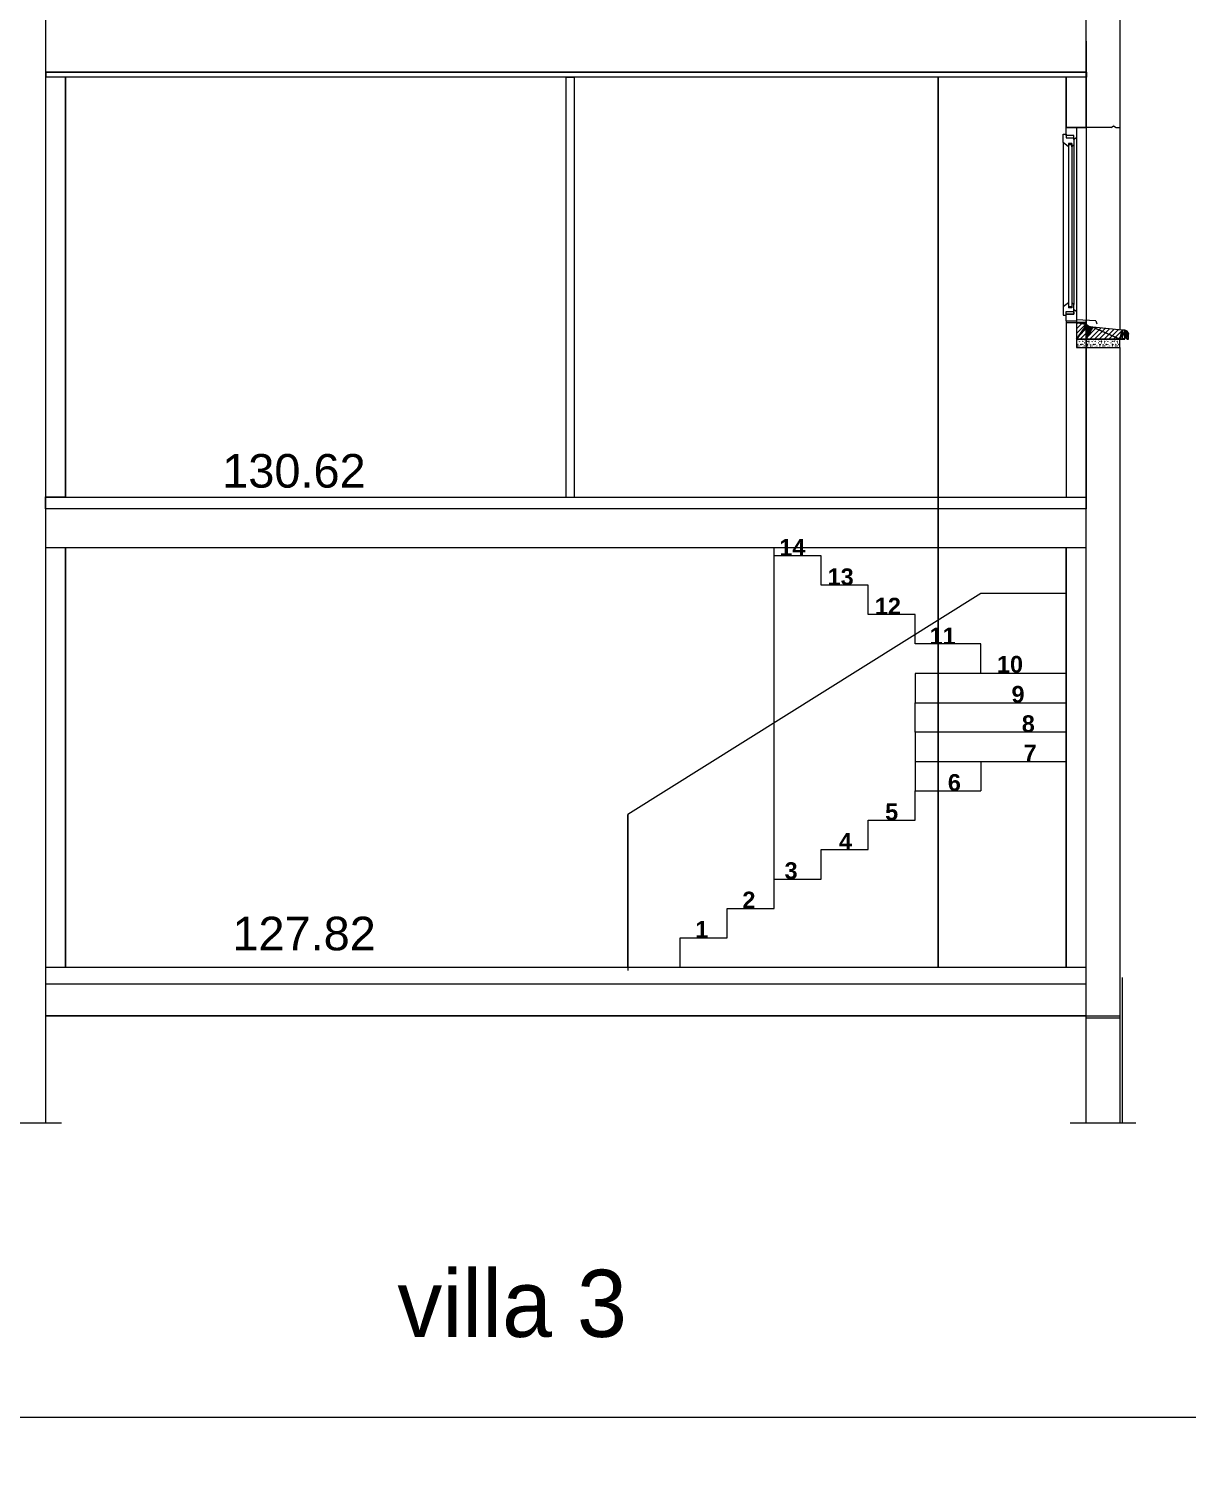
# Model space of a CAD drawing. Header units: metres. Extents: x -12536 to 12621, y -17191 to 9596.
# Drawn here: x -10565 to -9875, y 5282 to 6133 of the extents above; entities that cross this region are included whole.
import ezdxf
from ezdxf.enums import TextEntityAlignment as Align
from ezdxf.lldxf.tags import DXFTag

# ---------------------------------------------------------------- set-up
doc = ezdxf.new("R2010")
doc.units = ezdxf.units.M
doc.header["$MEASUREMENT"] = 0
doc.header["$PDMODE"] = 2
doc.header["$PDSIZE"] = 0.25
for name, color, linetype in [('Calque commun', 7, 'Continuous'), ('Cotations', 7, 'Continuous'), ('Textes', 7, 'Continuous')]:
    doc.layers.add(name, color=color, linetype=linetype)
doc.styles.add('Arial2', font='', dxfattribs={"height": 0.1})
doc.styles.add('Arial3', font='arial.ttf', dxfattribs={"height": 0.1})
doc.styles.add('Arial7', font='arial.ttf', dxfattribs={"height": 0.2})
doc.styles.add('Century Gothic4', font='GOTHIC.TTF', dxfattribs={"height": 0.4})
doc.styles.get('Arial2').set_extended_font_data('Arial', bold=True)
tags = doc.linetypes.add('HIDDEN', pattern=[0.375, 0.25, -0.125]).pattern_tags.tags
tags[6:7] = [DXFTag(74, 4), DXFTag(75, 0), DXFTag(340, '0'), DXFTag(46, 1.0), DXFTag(50, 0.0), DXFTag(44, 0.0), DXFTag(45, 0.0)]
tags[4:5] = [DXFTag(74, 4), DXFTag(75, 0), DXFTag(340, '0'), DXFTag(46, 1.0), DXFTag(50, 0.0), DXFTag(44, 0.0), DXFTag(45, 0.0)]
tags = doc.linetypes.add('HIDDENX2', pattern=[0.75, 0.5, -0.25]).pattern_tags.tags
tags[6:7] = [DXFTag(74, 4), DXFTag(75, 0), DXFTag(340, '0'), DXFTag(46, 1.0), DXFTag(50, 0.0), DXFTag(44, 0.0), DXFTag(45, 0.0)]
tags[4:5] = [DXFTag(74, 4), DXFTag(75, 0), DXFTag(340, '0'), DXFTag(46, 1.0), DXFTag(50, 0.0), DXFTag(44, 0.0), DXFTag(45, 0.0)]
doc.dimstyles.new('DIM18', dxfattribs={"dimtxt": 0.1, "dimasz": 0.025, "dimexe": 0.1, "dimexo": 0, "dimgap": 5e-05, "dimtad": 1, "dimzin": 1, "dimdsep": 46, "dimtxsty": 'Arial3', "dimblk": 'ORIGIN', "dimcen": 0.09, "dimdle": 0.1, "dimadec": 0, "dimazin": 0, "dimtfac": 1, "dimtdec": 4, "dimtix": 1, "dimtofl": 0, "dimtmove": 0, "dimatfit": 3, "dimfxl": 0.1, "dimfxlon": 1, "dimfrac": 2, "dimtolj": 1, "dimtzin": 0, "dimarcsym": 2})

# ---------------------------------------------------------------- blocks, each defined once
blk = doc.blocks.new('_ORIGIN')
at = {"color": 0, "linetype": 'ByBlock', "lineweight": -2}
blk.add_line((0, 0), (-1, 0), dxfattribs=at)
blk.add_circle((0, 0), 0.5, dxfattribs=at)
blk = doc.blocks.new('*D486')
at = {"layer": 'Cotations', "color": 0, "linetype": 'ByBlock', "lineweight": -2, "transparency": 16777216}
for p, q in [((-10023.37, 5959.17), (-10023.57, 5959.17)), ((-10023.47, 5854.2), (-10023.47, 5959.15)), ((-10023.37, 5854.17), (-10023.57, 5854.17))]:
    blk.add_line(p, q, dxfattribs=at)
at = {"layer": 'Defpoints', "color": 0, "linetype": 'Continuous', "transparency": 16777216}
for p in [(-10023.47, 5959.17), (-10009.49, 5959.17), (-10009.49, 5854.17)]:
    blk.add_point(p, dxfattribs=at)
at = {"layer": 'Cotations', "color": 0, "linetype": 'Continuous', "lineweight": -2, "transparency": 16777216, "xscale": 0.02500000037252903, "yscale": 0.02500000037252903, "zscale": 0.02500000037252903}
for p, rotation in [((-10023.47, 5959.17), 90), ((-10023.47, 5854.17), 270)]:
    blk.add_blockref('_ORIGIN', p, dxfattribs=dict(at, rotation=rotation))
at = {"layer": 'Cotations', "color": 7, "linetype": 'Continuous', "lineweight": 5, "transparency": 16777216, "insert": (-10023.47, 5906.67), "char_height": 0.1, "attachment_point": 8, "rotation": 90, "line_spacing_factor": 0.776067, "style": 'Arial3'}
blk.add_mtext('\\A1;105.00', dxfattribs=at)
blk = doc.blocks.new('*D487')
at = {"layer": 'Cotations', "color": 0, "linetype": 'ByBlock', "lineweight": -2, "transparency": 16777216}
for p, q in [((-10023.37, 6074.17), (-10023.57, 6074.17)), ((-10023.47, 5959.2), (-10023.47, 6074.15)), ((-10023.37, 5959.17), (-10023.57, 5959.17))]:
    blk.add_line(p, q, dxfattribs=at)
at = {"layer": 'Defpoints', "color": 0, "linetype": 'Continuous', "transparency": 16777216}
for p in [(-10023.47, 6074.17), (-10009.49, 6074.17), (-10009.49, 5959.17)]:
    blk.add_point(p, dxfattribs=at)
at = {"layer": 'Cotations', "color": 0, "linetype": 'Continuous', "lineweight": -2, "transparency": 16777216, "xscale": 0.02500000037252903, "yscale": 0.02500000037252903, "zscale": 0.02500000037252903}
for p, rotation in [((-10023.47, 6074.17), 90), ((-10023.47, 5959.17), 270)]:
    blk.add_blockref('_ORIGIN', p, dxfattribs=dict(at, rotation=rotation))
at = {"layer": 'Cotations', "color": 7, "linetype": 'Continuous', "lineweight": 5, "transparency": 16777216, "insert": (-10023.47, 6016.67), "char_height": 0.1, "attachment_point": 8, "rotation": 90, "line_spacing_factor": 0.776067, "style": 'Arial3'}
blk.add_mtext('\\A1;115.00', dxfattribs=at)
blk = doc.blocks.new('*D488')
at = {"layer": 'Cotations', "color": 0, "linetype": 'ByBlock', "lineweight": -2, "transparency": 16777216}
for p, q in [((-10023.37, 6104.17), (-10023.57, 6104.17)), ((-10023.47, 6074.2), (-10023.47, 6104.15)), ((-10023.37, 6074.17), (-10023.57, 6074.17))]:
    blk.add_line(p, q, dxfattribs=at)
at = {"layer": 'Defpoints', "color": 0, "linetype": 'Continuous', "transparency": 16777216}
for p in [(-10023.47, 6104.17), (-10009.49, 6104.17), (-10009.49, 6074.17)]:
    blk.add_point(p, dxfattribs=at)
at = {"layer": 'Cotations', "color": 0, "linetype": 'Continuous', "lineweight": -2, "transparency": 16777216, "xscale": 0.02500000037252903, "yscale": 0.02500000037252903, "zscale": 0.02500000037252903}
for p, rotation in [((-10023.47, 6104.17), 90), ((-10023.47, 6074.17), 270)]:
    blk.add_blockref('_ORIGIN', p, dxfattribs=dict(at, rotation=rotation))
at = {"layer": 'Cotations', "color": 7, "linetype": 'Continuous', "lineweight": 5, "transparency": 16777216, "insert": (-10023.47, 6089.17), "char_height": 0.1, "attachment_point": 8, "rotation": 90, "line_spacing_factor": 0.776067, "style": 'Arial3'}
blk.add_mtext('\\A1;30.00', dxfattribs=at)
blk = doc.blocks.new('*D489')
at = {"layer": 'Cotations', "color": 0, "linetype": 'ByBlock', "lineweight": -2, "transparency": 16777216}
for p, q in [((-10023.47, 5854.17), (-10023.57, 5854.17)), ((-10023.47, 5824.19), (-10023.47, 5854.15)), ((-10023.47, 5824.17), (-10023.57, 5824.17))]:
    blk.add_line(p, q, dxfattribs=at)
at = {"layer": 'Defpoints', "color": 0, "linetype": 'Continuous', "transparency": 16777216}
for p in [(-10023.47, 5854.17), (-10023.47, 5854.17), (-10023.47, 5824.17)]:
    blk.add_point(p, dxfattribs=at)
at = {"layer": 'Cotations', "color": 0, "linetype": 'Continuous', "lineweight": -2, "transparency": 16777216, "xscale": 0.02500000037252903, "yscale": 0.02500000037252903, "zscale": 0.02500000037252903}
for p, rotation in [((-10023.47, 5854.17), 90), ((-10023.47, 5824.17), 270)]:
    blk.add_blockref('_ORIGIN', p, dxfattribs=dict(at, rotation=rotation))
at = {"layer": 'Cotations', "color": 7, "linetype": 'Continuous', "lineweight": 5, "transparency": 16777216, "insert": (-10023.47, 5839.17), "char_height": 0.1, "attachment_point": 8, "rotation": 90, "line_spacing_factor": 0.776067, "style": 'Arial3'}
blk.add_mtext('\\A1;30.00', dxfattribs=at)
blk = doc.blocks.new('*D493')
at = {"layer": 'Cotations', "color": 0, "linetype": 'ByBlock', "lineweight": -2, "transparency": 16777216}
for p, q in [((-10023.47, 5824.17), (-10023.57, 5824.17)), ((-10023.47, 5574.19), (-10023.47, 5824.14)), ((-10023.47, 5574.17), (-10023.57, 5574.17))]:
    blk.add_line(p, q, dxfattribs=at)
at = {"layer": 'Defpoints', "color": 0, "linetype": 'Continuous', "transparency": 16777216}
for p in [(-10023.47, 5824.17), (-10023.47, 5824.17), (-10023.47, 5574.17)]:
    blk.add_point(p, dxfattribs=at)
at = {"layer": 'Cotations', "color": 0, "linetype": 'Continuous', "lineweight": -2, "transparency": 16777216, "xscale": 0.02500000037252903, "yscale": 0.02500000037252903, "zscale": 0.02500000037252903}
for p, rotation in [((-10023.47, 5824.17), 90), ((-10023.47, 5574.17), 270)]:
    blk.add_blockref('_ORIGIN', p, dxfattribs=dict(at, rotation=rotation))
at = {"layer": 'Cotations', "color": 7, "linetype": 'Continuous', "lineweight": 5, "transparency": 16777216, "insert": (-10023.47, 5699.17), "char_height": 0.1, "attachment_point": 8, "rotation": 90, "line_spacing_factor": 0.776067, "style": 'Arial3'}
blk.add_mtext('\\A1;250.00', dxfattribs=at)
blk = doc.blocks.new('hatch3')
at = {"layer": 'Calque commun', "color": 7, "linetype": 'Continuous', "lineweight": 5}
for p, q in [((25.7529, -32.6721), (25.7426, -32.6824)), ((25.7812, -32.6721), (25.7426, -32.7107)), ((25.8012, -32.6804), (25.7426, -32.739)), ((25.8156, -32.6943), (25.7426, -32.7673)), ((25.8372, -32.701), (25.766, -32.7721)), ((25.8633, -32.7032), (25.7943, -32.7721)), ((25.889, -32.7057), (25.8226, -32.7721)), ((25.9147, -32.7083), (25.8509, -32.7721)), ((25.9404, -32.7109), (25.8792, -32.7721)), ((25.9662, -32.7134), (25.9075, -32.7721)), ((25.9919, -32.716), (25.9357, -32.7721)), ((26.0176, -32.7185), (25.964, -32.7721)), ((26.0416, -32.7228), (25.9923, -32.7721)), ((26.0526, -32.7401), (26.0206, -32.7721)), ((26.0526, -32.7684), (26.0489, -32.7721))]:
    blk.add_line(p, q, dxfattribs=at)
at = {"layer": 'Calque commun', "color": 7, "linetype": 'Continuous', "lineweight": 20}
mesh = blk.add_polyface(dxfattribs=at)
corners = [(26.0401, -32.7656), (26.0412, -32.7666), (26.0526, -32.7392), (26.0526, -32.7721), (26.0426, -32.7692), (26.0428, -32.7706), (26.0161, -32.7721), (26.032, -32.7666), (26.0331, -32.7656), (26.0426, -32.7721), (25.8002, -32.6789), (25.7983, -32.6756), (25.7426, -32.6721), (26.0161, -32.7184), (26.0011, -32.7721), (26.0358, -32.7645), (26.0373, -32.7645), (25.8414, -32.701), (25.8377, -32.701), (25.8011, -32.7721), (26.0408, -32.7223), (26.0388, -32.7214), (26.0369, -32.7206), (26.0515, -32.7351), (26.0522, -32.7371), (25.8046, -32.685), (25.8023, -32.682), (26.0348, -32.72), (26.0327, -32.7196), (26.0306, -32.7193), (26.0421, -32.7678), (25.7426, -32.7721), (25.813, -32.6926), (25.81, -32.6903), (26.0443, -32.7247), (26.0426, -32.7234), (26.0473, -32.7277), (26.0486, -32.7294), (26.0497, -32.7312), (25.8161, -32.6946), (26.0344, -32.7649), (26.0388, -32.7649), (25.8229, -32.6979), (25.8195, -32.6964), (25.7968, -32.6721), (26.0311, -32.7678), (26.0459, -32.7262), (26.0304, -32.7706), (26.0306, -32.7692), (25.8339, -32.7007), (25.8072, -32.6877), (25.8302, -32.7001), (25.8265, -32.6991), (26.0306, -32.7721), (26.0507, -32.7331)]
mesh.append_faces([[corners[k] for k in face] for face in [(34, 36, 46), (38, 23, 54)]], dxfattribs={"vtx0": -1, "color": 7})
mesh.append_faces([[corners[k] for k in face] for face in [(6, 13, 14), (23, 15, 24), (31, 25, 12), (36, 15, 37), (19, 50, 31), (27, 40, 22), (20, 40, 35)]], dxfattribs={"vtx0": -1, "vtx1": -1, "color": 7})
mesh.append_faces([[corners[k] for k in face] for face in [(38, 15, 23), (34, 15, 36), (6, 8, 13), (27, 29, 40), (20, 22, 40)]], dxfattribs={"vtx0": -1, "vtx1": -1, "vtx2": -1, "color": 7})
mesh.append_faces([[corners[k] for k in face] for face in [(3, 4, 5), (6, 7, 8), (2, 15, 16), (3, 30, 4), (3, 1, 30), (35, 40, 15), (6, 45, 7), (6, 48, 45), (31, 50, 25), (19, 51, 52), (14, 13, 17)]], dxfattribs={"vtx0": -1, "vtx2": -1, "color": 7})
mesh.append_faces([[corners[k] for k in face] for face in [(53, 47, 6)]], dxfattribs={"vtx1": -1, "color": 7})
mesh.append_faces([[corners[k] for k in face] for face in [(0, 1, 2), (10, 11, 12), (17, 18, 19), (25, 26, 12), (32, 33, 19), (34, 35, 15), (39, 32, 19), (41, 0, 2), (26, 10, 12), (16, 41, 2), (42, 43, 19), (2, 24, 15), (43, 39, 19), (47, 48, 6), (18, 49, 19), (3, 2, 1), (49, 51, 19), (19, 14, 17), (38, 37, 15), (52, 42, 19), (29, 13, 8), (8, 40, 29), (33, 50, 19)]], dxfattribs={"vtx1": -1, "vtx2": -1, "color": 7})
mesh.append_faces([[corners[k] for k in face] for face in [(5, 9, 3), (20, 21, 22), (27, 28, 29), (11, 44, 12)]], dxfattribs={"vtx2": -1, "color": 7})
blk = doc.blocks.new('Block58384')
at = {"layer": 'Calque commun', "color": 7, "linetype": 'Continuous', "lineweight": 5}
for p, q in [((25.7435, -32.783), (25.7426, -32.783)), ((25.7426, -32.7862), (25.7435, -32.7862)), ((25.7432, -32.794), (25.7426, -32.7934)), ((25.7426, -32.7946), (25.7432, -32.794)), ((25.7445, -32.7846), (25.7435, -32.783)), ((25.7435, -32.7862), (25.7445, -32.7846)), ((25.7501, -32.8127), (25.751, -32.8111)), ((25.751, -32.8144), (25.7501, -32.8127)), ((25.751, -32.8111), (25.7529, -32.8111)), ((25.7529, -32.8144), (25.751, -32.8144)), ((25.7514, -32.7752), (25.752, -32.7746)), ((25.752, -32.7759), (25.7514, -32.7752)), ((25.7514, -32.8034), (25.752, -32.8027)), ((25.752, -32.804), (25.7514, -32.8034)), ((25.752, -32.7746), (25.7526, -32.7752)), ((25.7526, -32.7752), (25.752, -32.7759)), ((25.752, -32.8027), (25.7526, -32.8034)), ((25.7526, -32.8034), (25.752, -32.804)), ((25.7529, -32.8111), (25.7539, -32.8127)), ((25.7539, -32.8127), (25.7529, -32.8144)), ((25.7607, -32.7846), (25.7614, -32.784)), ((25.7614, -32.7852), (25.7607, -32.7846)), ((25.7607, -32.794), (25.7614, -32.7934)), ((25.7614, -32.7946), (25.7607, -32.794)), ((25.7607, -32.8127), (25.7614, -32.8121)), ((25.7614, -32.8134), (25.7607, -32.8127)), ((25.7607, -32.8221), (25.7614, -32.8215)), ((25.7614, -32.784), (25.762, -32.7846)), ((25.762, -32.7846), (25.7614, -32.7852)), ((25.7614, -32.7934), (25.762, -32.794)), ((25.762, -32.794), (25.7614, -32.7946)), ((25.7614, -32.8121), (25.762, -32.8127)), ((25.762, -32.8127), (25.7614, -32.8134)), ((25.7614, -32.8215), (25.762, -32.8221)), ((25.7689, -32.8034), (25.7698, -32.8018)), ((25.7698, -32.805), (25.7689, -32.8034)), ((25.7698, -32.8018), (25.7717, -32.8018)), ((25.7717, -32.805), (25.7698, -32.805)), ((25.7701, -32.7752), (25.7707, -32.7746)), ((25.7707, -32.7759), (25.7701, -32.7752)), ((25.7707, -32.7746), (25.7714, -32.7752)), ((25.7714, -32.7752), (25.7707, -32.7759)), ((25.7717, -32.8018), (25.7726, -32.8034)), ((25.7726, -32.8034), (25.7717, -32.805)), ((25.7782, -32.8221), (25.7792, -32.8205)), ((25.7792, -32.8205), (25.781, -32.8205)), ((25.7795, -32.7846), (25.7801, -32.784)), ((25.7801, -32.7852), (25.7795, -32.7846)), ((25.7795, -32.8034), (25.7801, -32.8027)), ((25.7801, -32.804), (25.7795, -32.8034)), ((25.7801, -32.784), (25.7807, -32.7846)), ((25.7807, -32.7846), (25.7801, -32.7852)), ((25.7801, -32.8027), (25.7807, -32.8034)), ((25.7807, -32.8034), (25.7801, -32.804)), ((25.781, -32.8205), (25.782, -32.8221)), ((25.7888, -32.7752), (25.7895, -32.7746)), ((25.7895, -32.7759), (25.7888, -32.7752)), ((25.7888, -32.794), (25.7895, -32.7934)), ((25.7895, -32.7946), (25.7888, -32.794)), ((25.7888, -32.8127), (25.7895, -32.8121)), ((25.7895, -32.8134), (25.7888, -32.8127)), ((25.7895, -32.7746), (25.7901, -32.7752)), ((25.7901, -32.7752), (25.7895, -32.7759)), ((25.7895, -32.7934), (25.7901, -32.794)), ((25.7901, -32.794), (25.7895, -32.7946)), ((25.7895, -32.8121), (25.7901, -32.8127)), ((25.7901, -32.8127), (25.7895, -32.8134)), ((25.797, -32.7752), (25.7979, -32.7736)), ((25.7979, -32.7769), (25.797, -32.7752)), ((25.7979, -32.7736), (25.7998, -32.7736)), ((25.7998, -32.7769), (25.7979, -32.7769)), ((25.7982, -32.794), (25.7989, -32.7934)), ((25.7989, -32.7946), (25.7982, -32.794)), ((25.7989, -32.7934), (25.7995, -32.794)), ((25.7995, -32.794), (25.7989, -32.7946)), ((25.7998, -32.7736), (25.8007, -32.7752)), ((25.8007, -32.7752), (25.7998, -32.7769)), ((25.8064, -32.8034), (25.8073, -32.8018)), ((25.8073, -32.805), (25.8064, -32.8034)), ((25.8073, -32.8018), (25.8092, -32.8018)), ((25.8092, -32.805), (25.8073, -32.805)), ((25.8076, -32.7846), (25.8082, -32.784)), ((25.8082, -32.7852), (25.8076, -32.7846)), ((25.8076, -32.8127), (25.8082, -32.8121)), ((25.8082, -32.8134), (25.8076, -32.8127)), ((25.8082, -32.784), (25.8089, -32.7846)), ((25.8089, -32.7846), (25.8082, -32.7852)), ((25.8082, -32.8121), (25.8089, -32.8127)), ((25.8089, -32.8127), (25.8082, -32.8134)), ((25.8092, -32.8018), (25.8101, -32.8034)), ((25.8101, -32.8034), (25.8092, -32.805)), ((25.8157, -32.7846), (25.8167, -32.783)), ((25.8167, -32.7862), (25.8157, -32.7846)), ((25.8167, -32.783), (25.8176, -32.783)), ((25.8176, -32.7862), (25.8167, -32.7862)), ((25.817, -32.794), (25.8176, -32.7934)), ((25.8176, -32.7946), (25.817, -32.794)), ((25.8185, -32.783), (25.8176, -32.783)), ((25.8176, -32.7862), (25.8185, -32.7862)), ((25.8182, -32.794), (25.8176, -32.7934)), ((25.8176, -32.7946), (25.8182, -32.794)), ((25.8195, -32.7846), (25.8185, -32.783)), ((25.8185, -32.7862), (25.8195, -32.7846)), ((25.8251, -32.8127), (25.826, -32.8111)), ((25.826, -32.8144), (25.8251, -32.8127)), ((25.826, -32.8111), (25.8279, -32.8111)), ((25.8279, -32.8144), (25.826, -32.8144)), ((25.8264, -32.7752), (25.827, -32.7746)), ((25.827, -32.7759), (25.8264, -32.7752)), ((25.8264, -32.8034), (25.827, -32.8027)), ((25.827, -32.804), (25.8264, -32.8034)), ((25.827, -32.7746), (25.8276, -32.7752)), ((25.8276, -32.7752), (25.827, -32.7759)), ((25.827, -32.8027), (25.8276, -32.8034)), ((25.8276, -32.8034), (25.827, -32.804)), ((25.8279, -32.8111), (25.8289, -32.8127)), ((25.8289, -32.8127), (25.8279, -32.8144)), ((25.8357, -32.7846), (25.8363, -32.784)), ((25.8363, -32.7852), (25.8357, -32.7846)), ((25.8357, -32.794), (25.8363, -32.7934)), ((25.8363, -32.7946), (25.8357, -32.794)), ((25.8357, -32.8127), (25.8363, -32.8121)), ((25.8363, -32.8134), (25.8357, -32.8127)), ((25.8357, -32.8221), (25.8363, -32.8215)), ((25.8363, -32.784), (25.837, -32.7846)), ((25.837, -32.7846), (25.8363, -32.7852)), ((25.8363, -32.7934), (25.837, -32.794)), ((25.837, -32.794), (25.8363, -32.7946)), ((25.8363, -32.8121), (25.837, -32.8127)), ((25.837, -32.8127), (25.8363, -32.8134)), ((25.8363, -32.8215), (25.837, -32.8221)), ((25.8439, -32.8034), (25.8448, -32.8018)), ((25.8448, -32.805), (25.8439, -32.8034)), ((25.8448, -32.8018), (25.8467, -32.8018)), ((25.8467, -32.805), (25.8448, -32.805)), ((25.8451, -32.7752), (25.8457, -32.7746)), ((25.8457, -32.7759), (25.8451, -32.7752)), ((25.8457, -32.7746), (25.8464, -32.7752)), ((25.8464, -32.7752), (25.8457, -32.7759)), ((25.8467, -32.8018), (25.8476, -32.8034)), ((25.8476, -32.8034), (25.8467, -32.805)), ((25.8532, -32.8221), (25.8542, -32.8205)), ((25.8542, -32.8205), (25.856, -32.8205)), ((25.8545, -32.7846), (25.8551, -32.784)), ((25.8551, -32.7852), (25.8545, -32.7846)), ((25.8545, -32.8034), (25.8551, -32.8027)), ((25.8551, -32.804), (25.8545, -32.8034)), ((25.8551, -32.784), (25.8557, -32.7846)), ((25.8557, -32.7846), (25.8551, -32.7852)), ((25.8551, -32.8027), (25.8557, -32.8034)), ((25.8557, -32.8034), (25.8551, -32.804)), ((25.856, -32.8205), (25.857, -32.8221)), ((25.8639, -32.7752), (25.8645, -32.7746)), ((25.8645, -32.7759), (25.8639, -32.7752)), ((25.8639, -32.794), (25.8645, -32.7934)), ((25.8645, -32.7946), (25.8639, -32.794)), ((25.8639, -32.8127), (25.8645, -32.8121)), ((25.8645, -32.8134), (25.8639, -32.8127)), ((25.8645, -32.7746), (25.8651, -32.7752)), ((25.8651, -32.7752), (25.8645, -32.7759)), ((25.8645, -32.7934), (25.8651, -32.794)), ((25.8651, -32.794), (25.8645, -32.7946)), ((25.8645, -32.8121), (25.8651, -32.8127)), ((25.8651, -32.8127), (25.8645, -32.8134)), ((25.872, -32.7752), (25.8729, -32.7736)), ((25.8729, -32.7769), (25.872, -32.7752)), ((25.8729, -32.7736), (25.8748, -32.7736)), ((25.8748, -32.7769), (25.8729, -32.7769)), ((25.8732, -32.794), (25.8739, -32.7934)), ((25.8739, -32.7946), (25.8732, -32.794)), ((25.8739, -32.7934), (25.8745, -32.794)), ((25.8745, -32.794), (25.8739, -32.7946)), ((25.8748, -32.7736), (25.8757, -32.7752)), ((25.8757, -32.7752), (25.8748, -32.7769)), ((25.8813, -32.8034), (25.8823, -32.8018)), ((25.8823, -32.805), (25.8813, -32.8034)), ((25.8823, -32.8018), (25.8842, -32.8018)), ((25.8842, -32.805), (25.8823, -32.805)), ((25.8826, -32.7846), (25.8832, -32.784)), ((25.8832, -32.7852), (25.8826, -32.7846)), ((25.8826, -32.8127), (25.8832, -32.8121)), ((25.8832, -32.8134), (25.8826, -32.8127)), ((25.8832, -32.784), (25.8839, -32.7846)), ((25.8839, -32.7846), (25.8832, -32.7852)), ((25.8832, -32.8121), (25.8839, -32.8127)), ((25.8839, -32.8127), (25.8832, -32.8134)), ((25.8842, -32.8018), (25.8851, -32.8034)), ((25.8851, -32.8034), (25.8842, -32.805)), ((25.8907, -32.7846), (25.8917, -32.783)), ((25.8917, -32.7862), (25.8907, -32.7846)), ((25.8917, -32.783), (25.8926, -32.783)), ((25.8926, -32.7862), (25.8917, -32.7862)), ((25.892, -32.794), (25.8926, -32.7934)), ((25.8926, -32.7946), (25.892, -32.794)), ((25.8935, -32.783), (25.8926, -32.783)), ((25.8926, -32.7862), (25.8935, -32.7862)), ((25.8932, -32.794), (25.8926, -32.7934)), ((25.8926, -32.7946), (25.8932, -32.794)), ((25.8945, -32.7846), (25.8935, -32.783)), ((25.8935, -32.7862), (25.8945, -32.7846)), ((25.9001, -32.8127), (25.901, -32.8111)), ((25.901, -32.8144), (25.9001, -32.8127)), ((25.901, -32.8111), (25.9029, -32.8111)), ((25.9029, -32.8144), (25.901, -32.8144)), ((25.9014, -32.7752), (25.902, -32.7746)), ((25.902, -32.7759), (25.9014, -32.7752)), ((25.9014, -32.8034), (25.902, -32.8027)), ((25.902, -32.804), (25.9014, -32.8034)), ((25.902, -32.7746), (25.9026, -32.7752)), ((25.9026, -32.7752), (25.902, -32.7759)), ((25.902, -32.8027), (25.9026, -32.8034)), ((25.9026, -32.8034), (25.902, -32.804)), ((25.9029, -32.8111), (25.9039, -32.8127)), ((25.9039, -32.8127), (25.9029, -32.8144)), ((25.9107, -32.7846), (25.9114, -32.784)), ((25.9114, -32.7852), (25.9107, -32.7846)), ((25.9107, -32.794), (25.9114, -32.7934)), ((25.9114, -32.7946), (25.9107, -32.794)), ((25.9107, -32.8127), (25.9114, -32.8121)), ((25.9114, -32.8134), (25.9107, -32.8127)), ((25.9107, -32.8221), (25.9114, -32.8215)), ((25.9114, -32.784), (25.912, -32.7846)), ((25.912, -32.7846), (25.9114, -32.7852)), ((25.9114, -32.7934), (25.912, -32.794)), ((25.912, -32.794), (25.9114, -32.7946)), ((25.9114, -32.8121), (25.912, -32.8127)), ((25.912, -32.8127), (25.9114, -32.8134)), ((25.9114, -32.8215), (25.912, -32.8221)), ((25.9189, -32.8034), (25.9198, -32.8018)), ((25.9198, -32.805), (25.9189, -32.8034)), ((25.9198, -32.8018), (25.9217, -32.8018)), ((25.9217, -32.805), (25.9198, -32.805)), ((25.9201, -32.7752), (25.9207, -32.7746)), ((25.9207, -32.7759), (25.9201, -32.7752)), ((25.9207, -32.7746), (25.9214, -32.7752)), ((25.9214, -32.7752), (25.9207, -32.7759)), ((25.9217, -32.8018), (25.9226, -32.8034)), ((25.9226, -32.8034), (25.9217, -32.805)), ((25.9282, -32.8221), (25.9292, -32.8205)), ((25.9292, -32.8205), (25.931, -32.8205)), ((25.9295, -32.7846), (25.9301, -32.784)), ((25.9301, -32.7852), (25.9295, -32.7846)), ((25.9295, -32.8034), (25.9301, -32.8027)), ((25.9301, -32.804), (25.9295, -32.8034)), ((25.9301, -32.784), (25.9307, -32.7846)), ((25.9307, -32.7846), (25.9301, -32.7852)), ((25.9301, -32.8027), (25.9307, -32.8034)), ((25.9307, -32.8034), (25.9301, -32.804)), ((25.931, -32.8205), (25.932, -32.8221)), ((25.9389, -32.7752), (25.9395, -32.7746)), ((25.9395, -32.7759), (25.9389, -32.7752)), ((25.9389, -32.794), (25.9395, -32.7934)), ((25.9395, -32.7946), (25.9389, -32.794)), ((25.9389, -32.8127), (25.9395, -32.8121)), ((25.9395, -32.8134), (25.9389, -32.8127)), ((25.9395, -32.7746), (25.9401, -32.7752)), ((25.9401, -32.7752), (25.9395, -32.7759)), ((25.9395, -32.7934), (25.9401, -32.794)), ((25.9401, -32.794), (25.9395, -32.7946)), ((25.9395, -32.8121), (25.9401, -32.8127)), ((25.9401, -32.8127), (25.9395, -32.8134)), ((25.947, -32.7752), (25.9479, -32.7736)), ((25.9479, -32.7769), (25.947, -32.7752)), ((25.9479, -32.7736), (25.9498, -32.7736)), ((25.9498, -32.7769), (25.9479, -32.7769)), ((25.9482, -32.794), (25.9489, -32.7934)), ((25.9489, -32.7946), (25.9482, -32.794)), ((25.9489, -32.7934), (25.9495, -32.794)), ((25.9495, -32.794), (25.9489, -32.7946)), ((25.9498, -32.7736), (25.9507, -32.7752)), ((25.9507, -32.7752), (25.9498, -32.7769)), ((25.9564, -32.8034), (25.9573, -32.8018)), ((25.9573, -32.805), (25.9564, -32.8034)), ((25.9573, -32.8018), (25.9592, -32.8018)), ((25.9592, -32.805), (25.9573, -32.805)), ((25.9576, -32.7846), (25.9582, -32.784)), ((25.9582, -32.7852), (25.9576, -32.7846)), ((25.9576, -32.8127), (25.9582, -32.8121)), ((25.9582, -32.8134), (25.9576, -32.8127)), ((25.9582, -32.784), (25.9589, -32.7846)), ((25.9589, -32.7846), (25.9582, -32.7852)), ((25.9582, -32.8121), (25.9589, -32.8127)), ((25.9589, -32.8127), (25.9582, -32.8134)), ((25.9592, -32.8018), (25.9601, -32.8034)), ((25.9601, -32.8034), (25.9592, -32.805)), ((25.9657, -32.7846), (25.9667, -32.783)), ((25.9667, -32.7862), (25.9657, -32.7846)), ((25.9667, -32.783), (25.9676, -32.783)), ((25.9676, -32.7862), (25.9667, -32.7862)), ((25.967, -32.794), (25.9676, -32.7934)), ((25.9676, -32.7946), (25.967, -32.794)), ((25.9685, -32.783), (25.9676, -32.783)), ((25.9676, -32.7862), (25.9685, -32.7862)), ((25.9682, -32.794), (25.9676, -32.7934)), ((25.9676, -32.7946), (25.9682, -32.794)), ((25.9695, -32.7846), (25.9685, -32.783)), ((25.9685, -32.7862), (25.9695, -32.7846)), ((25.9751, -32.8127), (25.976, -32.8111)), ((25.976, -32.8144), (25.9751, -32.8127)), ((25.976, -32.8111), (25.9779, -32.8111)), ((25.9779, -32.8144), (25.976, -32.8144)), ((25.9763, -32.7752), (25.977, -32.7746)), ((25.977, -32.7759), (25.9763, -32.7752)), ((25.9763, -32.8034), (25.977, -32.8027)), ((25.977, -32.804), (25.9763, -32.8034)), ((25.977, -32.7746), (25.9776, -32.7752)), ((25.9776, -32.7752), (25.977, -32.7759)), ((25.977, -32.8027), (25.9776, -32.8034)), ((25.9776, -32.8034), (25.977, -32.804)), ((25.9779, -32.8111), (25.9789, -32.8127)), ((25.9789, -32.8127), (25.9779, -32.8144)), ((25.9857, -32.7846), (25.9864, -32.784)), ((25.9864, -32.7852), (25.9857, -32.7846)), ((25.9857, -32.794), (25.9864, -32.7934)), ((25.9864, -32.7946), (25.9857, -32.794)), ((25.9857, -32.8127), (25.9864, -32.8121)), ((25.9864, -32.8134), (25.9857, -32.8127)), ((25.9857, -32.8221), (25.9864, -32.8215)), ((25.9864, -32.784), (25.987, -32.7846)), ((25.987, -32.7846), (25.9864, -32.7852)), ((25.9864, -32.7934), (25.987, -32.794)), ((25.987, -32.794), (25.9864, -32.7946)), ((25.9864, -32.8121), (25.987, -32.8127)), ((25.987, -32.8127), (25.9864, -32.8134)), ((25.9864, -32.8215), (25.987, -32.8221)), ((25.9939, -32.8034), (25.9948, -32.8018)), ((25.9948, -32.805), (25.9939, -32.8034)), ((25.9948, -32.8018), (25.9967, -32.8018)), ((25.9967, -32.805), (25.9948, -32.805)), ((25.9951, -32.7752), (25.9957, -32.7746)), ((25.9957, -32.7759), (25.9951, -32.7752)), ((25.9957, -32.7746), (25.9964, -32.7752)), ((25.9964, -32.7752), (25.9957, -32.7759)), ((25.9967, -32.8018), (25.9976, -32.8034)), ((25.9976, -32.8034), (25.9967, -32.805))]:
    blk.add_line(p, q, dxfattribs=at)
blk = doc.blocks.new('pattern3')
at = {"layer": 'Calque commun', "color": 0, "linetype": 'ByBlock', "lineweight": -2}
blk.add_blockref('Block58384', (0, 0), dxfattribs=at)
at = {"layer": 'Calque commun', "color": 7, "linetype": 'Continuous', "lineweight": 20}
mesh = blk.add_polyface(dxfattribs=at)
corners = [(25.7426, -32.7721), (25.7426, -32.8221), (26.0011, -32.8221), (26.0011, -32.7721)]
mesh.append_faces([[corners[k] for k in face] for face in [(0, 1, 2, 3)]], dxfattribs={"color": 7})

msp = doc.modelspace()

# ---------------------------------------------------------------- linework, layer by layer
at = {"layer": 'Calque commun', "color": 7, "linetype": 'Continuous', "lineweight": 20}
for p, q in [((-10555.359, 6192.971), (-10555.359, 5481.274)), ((-9915.36, 6192.971), (-9915.36, 6074.171)), ((-9935.359, 6074.171), (-9935.359, 6178.329)), ((-9935.365, 6074.171), (-9935.172, 6125.746)), ((-9935.038, 6107.17), (-10555.037, 6107.17)), ((-10555.037, 6104.17), (-10555.037, 6107.17)), ((-9935.038, 6104.17), (-10555.037, 6104.17)), ((-10543.359, 5854.17), (-10543.359, 6104.17)), ((-9947.365, 6074.171), (-9947.365, 6104.17)), ((-9935.038, 6104.17), (-9935.038, 6107.17)), ((-9915.329, 6094.036), (-9915.366, 6084.623)), ((-9915.366, 6084.623), (-9915.366, 6084.623)), ((-9915.366, 6084.623), (-9915.366, 6074.171)), ((-9920.513, 6074.171), (-9935.365, 6074.171)), ((-9920.513, 6074.171), (-9919.013, 6075.329)), ((-9919.013, 6075.329), (-9917.513, 6074.171)), ((-9917.513, 6074.171), (-9915.366, 6074.171)), ((-9947.365, 5959.171), (-9941.216, 5959.171)), ((-9947.365, 5959.171), (-9947.365, 5854.17)), ((-9935.365, 5943.171), (-9935.365, 5847.17)), ((-9935.365, 5943.171), (-9915.366, 5943.171)), ((-9935.359, 5481.274), (-9935.359, 5943.171)), ((-9915.36, 5943.171), (-9915.36, 5481.274)), ((-10555.359, 5824.17), (-9935.36, 5824.17)), ((-10543.359, 5574.17), (-10543.359, 5824.17)), ((-9947.359, 5574.17), (-9947.359, 5824.17)), ((-10555.359, 5574.17), (-9935.359, 5574.17)), ((-10555.359, 5564.169), (-9935.359, 5564.169)), ((-9935.358, 5545.168), (-9935.358, 5564.169)), ((-9935.358, 5545.168), (-10555.359, 5545.168)), ((-9935.358, 5545.168), (-9915.36, 5545.168)), ((-9935.358, 5543.825), (-9935.358, 5545.168)), ((-9915.36, 5543.825), (-9935.358, 5543.825)), ((-9915.36, 5545.168), (-9915.36, 5543.825))]:
    msp.add_line(p, q, dxfattribs=at)
at = {"layer": 'Calque commun', "color": 5, "linetype": 'ByBlock', "lineweight": -2}
msp.add_line((-10555.037, 6107.17), (-9935.038, 6107.17), dxfattribs=at)
at = {"layer": 'Calque commun', "color": 7, "linetype": 'Continuous', "lineweight": 5}
for p, q in [((-10543.359, 6104.17), (-10543.359, 5854.17)), ((-9947.365, 6104.17), (-9947.365, 6074.171)), ((-9919.288, 6076.163), (-9919.288, 6076.163)), ((-9949.016, 6070.22), (-9947.365, 6070.22)), ((-9949.016, 6065.22), (-9949.016, 6070.22)), ((-9947.365, 6074.171), (-9935.365, 6074.171)), ((-9947.365, 6074.171), (-9935.365, 6074.171)), ((-9935.025, 6074.171), (-9947.365, 6074.171)), ((-9947.365, 6069.522), (-9947.365, 6074.171)), ((-9947.365, 6070.22), (-9947.365, 6068.022)), ((-9942.715, 6069.522), (-9947.365, 6069.522)), ((-9947.365, 6068.022), (-9942.715, 6068.022)), ((-9942.715, 6068.022), (-9942.715, 6069.522)), ((-9941.216, 6068.022), (-9942.715, 6067.022)), ((-9942.715, 6067.022), (-9942.715, 6068.022)), ((-9942.715, 6068.022), (-9942.715, 6063.947)), ((-9941.216, 6074.171), (-9941.216, 5958.17)), ((-9941.216, 6069.522), (-9941.216, 6068.022)), ((-9935.365, 6074.171), (-9935.365, 5959.463)), ((-9915.366, 6074.171), (-9915.366, 5953.691)), ((-9945.941, 6062.786), (-9949.016, 6065.22)), ((-9949.016, 6065.22), (-9949.016, 5967.473)), ((-9943.941, 6064.754), (-9945.941, 6064.754)), ((-9945.941, 6064.754), (-9945.941, 6062.786)), ((-9945.941, 6064.754), (-9945.941, 5966.943)), ((-9943.941, 6063.947), (-9945.941, 6063.947)), ((-9943.941, 6063.947), (-9943.941, 6064.754)), ((-9943.941, 6064.754), (-9943.941, 5966.943)), ((-9942.715, 6063.947), (-9943.941, 6062.79)), ((-9943.941, 6062.79), (-9943.941, 6063.947)), ((-9942.715, 6063.947), (-9942.715, 5968.746)), ((-9945.941, 5969.907), (-9949.016, 5967.473)), ((-9949.016, 5967.473), (-9949.016, 5962.473)), ((-9943.941, 5967.537), (-9945.941, 5967.537)), ((-9943.941, 5966.943), (-9945.941, 5966.943)), ((-9942.715, 5968.746), (-9943.941, 5969.903)), ((-9942.715, 5964.671), (-9942.715, 5968.746)), ((-9942.715, 5963.171), (-9942.715, 5965.955)), ((-9941.216, 5964.671), (-9942.715, 5965.67)), ((-9949.016, 5962.473), (-9947.365, 5962.473)), ((-9947.365, 5959.171), (-9947.365, 5964.671)), ((-9947.365, 5964.671), (-9942.715, 5964.671)), ((-9947.365, 5963.171), (-9942.715, 5963.171)), ((-9942.715, 5963.171), (-9947.365, 5963.171)), ((-9947.215, 5958.17), (-9935.365, 5958.17)), ((-9947.215, 5958.17), (-9935.365, 5958.17)), ((-9942.715, 5964.671), (-9942.715, 5963.171)), ((-9929.59, 5959.171), (-9941.216, 5959.67)), ((-9935.365, 5958.17), (-9935.796, 5958.17)), ((-9935.365, 5958.17), (-9935.365, 5958.17)), ((-9929.59, 5959.171), (-9929.095, 5957.236)), ((-9913.866, 5948.17), (-9915.366, 5948.17)), ((-10555.7, 5854.17), (-10543.359, 5854.17)), ((-10543.359, 5854.17), (-10555.36, 5854.17)), ((-10543.359, 5854.17), (-10555.36, 5854.17)), ((-10543.359, 5824.17), (-10543.359, 5574.17)), ((-9947.359, 5824.17), (-9947.359, 5574.17))]:
    msp.add_line(p, q, dxfattribs=at)
at = {"layer": 'Calque commun', "color": 3, "linetype": 'ByBlock', "lineweight": -2}
for p, q in [((-10543.359, 5854.17), (-10543.359, 6104.17)), ((-9935.365, 6074.171), (-9935.365, 6104.17)), ((-9935.365, 5854.17), (-9935.365, 5959.67)), ((-10543.359, 5574.17), (-10543.359, 5824.17)), ((-9947.359, 5824.17), (-9947.359, 5574.17)), ((-10555.358, 5545.168), (-9935.359, 5545.168))]:
    msp.add_line(p, q, dxfattribs=at)
at = {"layer": 'Calque commun', "color": 15, "linetype": 'Continuous', "lineweight": 20}
for p, q in [((-10245.359, 6104.17), (-10245.359, 5854.17)), ((-10245.359, 6104.17), (-10240.359, 6104.17)), ((-10240.359, 6104.17), (-10240.359, 5854.17)), ((-10245.359, 5854.17), (-10240.359, 5854.17))]:
    msp.add_line(p, q, dxfattribs=at)
at = {"layer": 'Calque commun', "color": 20, "linetype": 'Continuous', "lineweight": 5}
for p, q in [((-10121.333, 5609.171), (-10121.363, 5824.17)), ((-10037.363, 5679.176), (-10037.561, 5679.176))]:
    msp.add_line(p, q, dxfattribs=at)
at = {"layer": 'Calque commun', "color": 7, "linetype": 'HIDDEN', "lineweight": 20}
msp.add_line((-9913.86, 5567.965), (-9913.86, 5481.274), dxfattribs=at)
at = {"layer": 'Calque commun', "color": 7, "linetype": 'HIDDENX2', "lineweight": 20}
for p, q in [((-10545.756, 5481.274), (-10584.962, 5481.274)), ((-9905.757, 5481.274), (-9944.963, 5481.274))]:
    msp.add_line(p, q, dxfattribs=at)
at = {"layer": 'Calque commun', "color": 20, "linetype": 'Continuous', "lineweight": 5}
for points in [[(-10093.363, 5801.67, 0), (-10093.363, 5819.17, 0), (-10121.363, 5819.17, 0)], [(-10065.363, 5784.17, 0), (-10065.363, 5801.67, 0), (-10093.363, 5801.67, 0)], [(-10037.363, 5766.669, 0), (-10037.363, 5784.17, 0), (-10065.363, 5784.17, 0)], [(-9998.224, 5749.169, 0), (-9998.224, 5766.669, 0), (-10037.363, 5766.669, 0)], [(-9998.026, 5679.177, 0), (-9998.026, 5696.677, 0), (-9947.361, 5696.677, 0)], [(-10037.363, 5661.676, 0), (-10037.363, 5679.176, 0), (-9998.224, 5679.176, 0)], [(-10065.252, 5644.175, 0), (-10065.252, 5661.674, 0), (-10037.225, 5661.674, 0)], [(-10093.279, 5626.673, 0), (-10093.279, 5644.173, 0), (-10065.252, 5644.173, 0)], [(-10121.306, 5609.172, 0), (-10121.306, 5626.672, 0), (-10093.279, 5626.672, 0)], [(-10149.333, 5591.671, 0), (-10149.333, 5609.171, 0), (-10121.306, 5609.171, 0)], [(-10177.36, 5574.17, 0), (-10177.36, 5591.67, 0), (-10149.333, 5591.67, 0)]]:
    msp.add_polyline3d(points, dxfattribs=at)
at = {"layer": 'Cotations', "color": 20, "linetype": 'Continuous', "lineweight": 5}
for p, q in [((-9947.361, 5796.676), (-9998.211, 5796.676)), ((-10037.363, 5696.669), (-10037.363, 5679.176)), ((-10208.517, 5574.169), (-10208.517, 5665.038))]:
    msp.add_line(p, q, dxfattribs=at)
at = {"layer": 'Cotations', "color": 7, "linetype": 'Continuous', "lineweight": 5}
msp.add_line((-7371.137, 5305.915), (-12339.111, 5305.915), dxfattribs=at)
at = {"layer": 'Cotations', "color": 20, "linetype": 'Continuous', "lineweight": 5}
msp.add_polyline3d([(-9998.211, 5796.676, 0), (-10208.517, 5665.038, 0), (-10208.517, 5572.168, 0)], dxfattribs=at)

# ---------------------------------------------------------------- block references
at = {"layer": 'Calque commun', "color": 0, "linetype": 'ByBlock', "lineweight": -2, "xscale": 100, "yscale": 100, "zscale": 100}
for name in ['hatch3', 'pattern3']:
    msp.add_blockref(name, (-12515.476, 9225.383), dxfattribs=at)

# ---------------------------------------------------------------- texts
at = {"layer": 'Calque commun', "color": 5, "linetype": 'ByBlock', "lineweight": -2, "style": 'Arial2'}
for s, p in [('8', (-9973.767, 5714.169)), ('7', (-9972.693, 5696.677)), ('6', (-10017.794, 5679.176))]:
    msp.add_text(s, height=10, dxfattribs=at).set_placement(p)
for s, p in [('5', (-10047.382, 5661.674)), ('4', (-10074.852, 5644.173)), ('3', (-10107.293, 5626.672)), ('2', (-10132.422, 5609.171)), ('1', (-10160.476, 5591.67))]:
    msp.add_text(s, height=10, dxfattribs=at).set_placement(p, align=Align.RIGHT)
at = {"layer": 'Cotations', "color": 5, "linetype": 'ByBlock', "lineweight": -2, "style": 'Arial2'}
for s, p in [('14', (-10102.635, 5819.17)), ('13', (-10073.882, 5801.67)), ('12', (-10045.749, 5784.17)), ('11', (-10013.109, 5766.448)), ('10', (-9973.021, 5749.536)), ('9', (-9972.1, 5731.669))]:
    msp.add_text(s, height=10, dxfattribs=at).set_placement(p, align=Align.RIGHT)
at = {"layer": 'Textes', "color": 5, "linetype": 'ByBlock', "lineweight": -2}
for s, height, style, p in [('130.62', 20, 'Arial7', (-10450.072, 5859.772)), ('127.82', 20, 'Arial7', (-10444.027, 5584.216)), ('villa 3', 40, 'Century Gothic4', (-10345.732, 5353.986))]:
    msp.add_text(s, height=height, dxfattribs=dict(at, style=style)).set_placement(p)

# ---------------------------------------------------------------- dimensions: what is measured, and where the dimension line sits
at = {"layer": 'Cotations', "color": 14, "linetype": 'Continuous', "lineweight": 5}
for p1, p2, distance, picture, middle in [((-10009.493, 6074.171), (-10009.493, 6104.17), 13.972, '*D488', (-10023.517, 6089.17)), ((-10009.493, 5959.171), (-10009.493, 6074.171), 13.972, '*D487', (-10023.516, 6016.671)), ((-10009.493, 5854.17), (-10009.493, 5959.171), 13.972, '*D486', (-10023.516, 5906.671)), ((-10023.465, 5824.17), (-10023.465, 5854.17), 0, '*D489', (-10023.517, 5839.17)), ((-10023.465, 5574.169), (-10023.465, 5824.17), 0, '*D493', (-10023.516, 5699.17))]:
    dim = msp.add_aligned_dim(p1=p1, p2=p2, distance=distance, dimstyle='DIM18', override={"dimclrt": 7}, dxfattribs=at)
    dim.commit()
    dim.dimension.update_dxf_attribs({"geometry": picture, "text_midpoint": middle})

# ---------------------------------------------------------------- meshes
at = {"layer": 'Calque commun', "color": 7, "linetype": 'Continuous', "lineweight": 5}
mesh = msp.add_polyface(dxfattribs=at)
corners = [(-6339.111, 8148.796), (-12339.111, 8148.796), (-12339.111, 3948.796), (-6339.111, 3948.796)]
mesh.append_faces([[corners[k] for k in face] for face in [(0, 1, 2, 3)]], dxfattribs={"color": 7})
at = {"layer": 'Calque commun', "color": 7, "linetype": 'Continuous', "lineweight": 20}
mesh = msp.add_polyface(dxfattribs=at)
corners = [(-10555.359, 5847.17), (-10555.359, 5854.17), (-9935.359, 5854.17), (-9935.359, 5847.17)]
mesh.append_faces([[corners[k] for k in face] for face in [(0, 1, 2, 3)]], dxfattribs={"color": 7})
at = {"layer": 'Calque commun', "color": 20, "linetype": 'Continuous', "lineweight": 5}
mesh = msp.add_polyface(dxfattribs=at)
corners = [(-9947.361, 5731.669), (-9947.361, 5749.169), (-10037.363, 5749.169), (-10037.363, 5731.669)]
mesh.append_faces([[corners[k] for k in face] for face in [(0, 1, 2, 3)]], dxfattribs={"color": 20})
mesh = msp.add_polyface(dxfattribs=at)
corners = [(-10037.363, 5714.169), (-10037.363, 5731.669), (-9947.373, 5731.669), (-9947.373, 5714.169)]
mesh.append_faces([[corners[k] for k in face] for face in [(0, 1, 2, 3)]], dxfattribs={"color": 20})
mesh = msp.add_polyface(dxfattribs=at)
corners = [(-9947.373, 5696.669), (-9947.373, 5714.169), (-10037.363, 5714.169), (-10037.363, 5696.669)]
mesh.append_faces([[corners[k] for k in face] for face in [(0, 1, 2, 3)]], dxfattribs={"color": 20})

doc.saveas('drawing.dxf')
